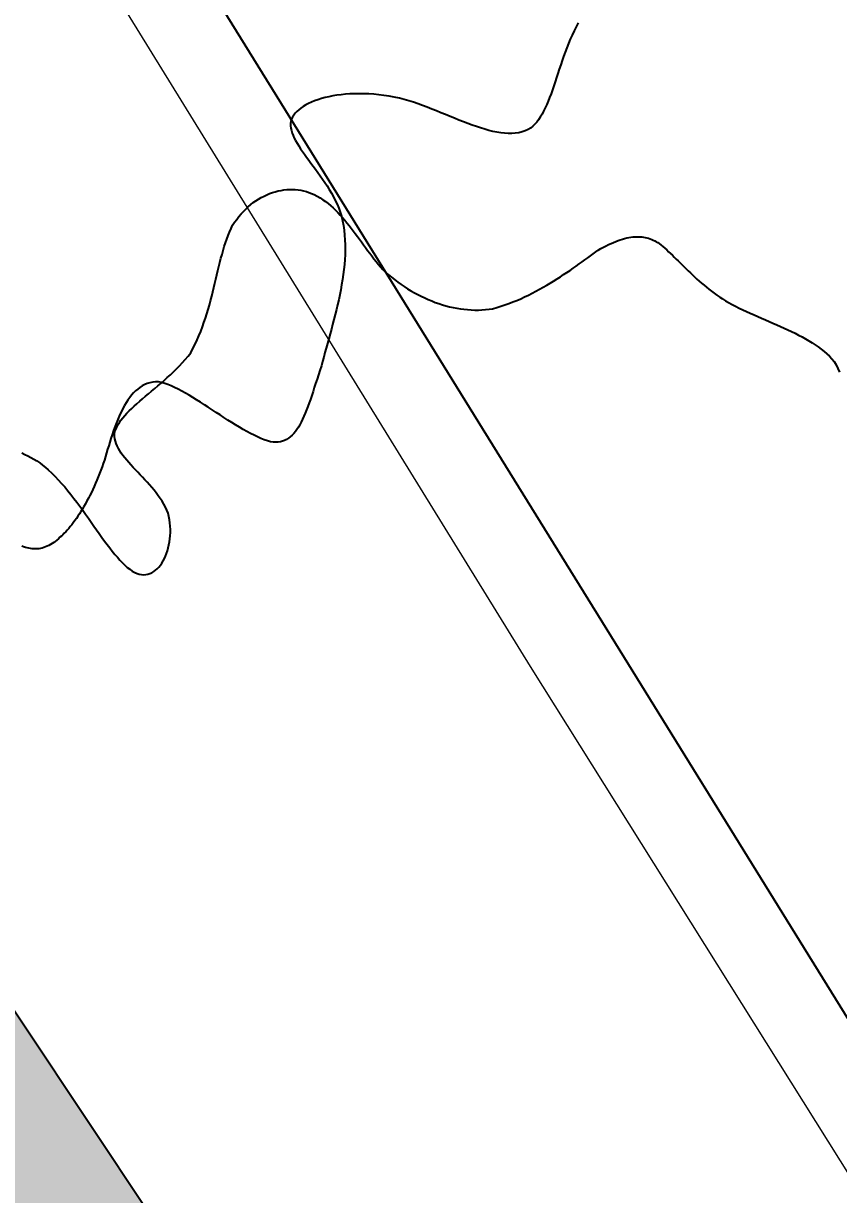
# Model space of a CAD drawing. Header units: metres. Extents: x 3 to 509016, y 4 to 6969473.
# Drawn here: x 507862.545 to 507863.74, y 6967229.072 to 6967230.789 of the extents above; entities that cross this region are included whole.
import ezdxf

# ---------------------------------------------------------------- set-up
doc = ezdxf.new("R2010")
doc.units = ezdxf.units.M
for name, color, linetype in [('C_TEXT_DIMS', 1, 'Continuous'), ('EWS_BATTER TOE', 252, 'Continuous'), ('HATCH_LANDSCAPE', 1, 'Continuous'), ('HATCH_PAVEMENT_CARPARK', 254, 'Continuous'), ('mga2020DR_UNLINED', 252, 'Continuous'), ('mga2020VEG_TREE', 252, 'Continuous'), ('XREF', 7, 'Continuous')]:
    doc.layers.add(name, color=color, linetype=linetype)
doc.layers.add('D_UG_PIPES', color=252, linetype='EXIST_SWD', lineweight=0)
doc.styles.add('ISOCP', font='isocp.shx')
doc.styles.get("Standard").update_dxf_attribs({"font": 'ARIALN.TTF'})
doc.linetypes.add('EXIST_SWD', pattern='A,5,-2.5,5,-2,["SWD",Standard,S=2.5,R=0,X=0,Y=-1.25],-8,5,-2.5,5,-2.5', length=37.5)
doc.dimstyles.new('ISOCP', dxfattribs={"dimtxt": 2.5, "dimasz": 3, "dimexe": 1.5, "dimexo": 5, "dimgap": 1.5, "dimtad": 1, "dimzin": 0, "dimdsep": 46, "dimtxsty": 'ISOCP', "dimcen": 1, "dimclrd": 256, "dimclre": 256, "dimclrt": 7, "dimadec": 0, "dimazin": 0, "dimtfac": 1, "dimtmove": 0, "dimatfit": 2, "dimfxl": 1, "dimtfill": 1, "dimtolj": 1, "dimtzin": 0, "dimlwd": -1, "dimlwe": -1, "dimarcsym": 0})

# ---------------------------------------------------------------- blocks, each defined once
blk = doc.blocks.new('XD_HATCH')
at = {"layer": 'HATCH_LANDSCAPE', "ltscale": 0.5}
h = blk.add_hatch(dxfattribs=at)
h.set_pattern_fill('GRASS', color=256, scale=0.05)
h.set_pattern_definition([(212.013854887, (0, 0), (-0.28538859865, -1.2375190291), [0.238125, -1.557926224]), (167.013854887, (0, 0), (-0.28538859868, -1.23751902925), [0.238125, -1.031875]), (257.013854887, (0, 0), (1.23751902925, -0.28538859868), [0.238125, -1.031875])])
edge = h.paths.add_edge_path()
edge.add_line((507834.6194, 6967286.6003), (507833.7745, 6967278.3766))
edge.add_line((507833.7745, 6967278.3766), (507834.4563, 6967266.5732))
edge.add_arc((507833.4405, 6967266.3882), 1.0325, -56.8269, 10.3208, ccw=False)
edge.add_line((507834.0055, 6967265.524), (507833.7027, 6967265.3348))
edge.add_line((507833.7027, 6967265.3348), (507831.8595, 6967265.8814))
edge.add_arc((507790.5773, 6967261.1965), 41.5471, 6.4744, 11.72996)
edge.add_arc((507652.9266, 6967269.5696), 178.3302, 0.023588, 2.717699)
edge.add_arc((507863.8943, 6967277.5885), 32.8409, 156.38178, 179.23816, ccw=False)
edge.add_line((507833.8043, 6967290.7459), (507834.868, 6967290.3037))
edge.add_line((507834.868, 6967290.3037), (507834.6194, 6967286.6003))
edge = h.paths.add_edge_path()
edge.add_line((507840.3758, 6967264.2031), (507839.0111, 6967268.6216))
edge.add_line((507839.0111, 6967268.6216), (507838.9485, 6967268.9634))
edge.add_line((507838.9485, 6967268.9634), (507838.9635, 6967269.4631))
edge.add_line((507838.9635, 6967269.4631), (507838.7986, 6967271.4707))
edge.add_line((507838.7986, 6967271.4707), (507838.5426, 6967271.9806))
edge.add_line((507838.5426, 6967271.9806), (507838.3277, 6967272.489))
edge.add_line((507838.3277, 6967272.489), (507838.1812, 6967272.9949))
edge.add_line((507838.1812, 6967272.9949), (507838.0533, 6967273.5))
edge.add_line((507838.0533, 6967273.5), (507837.435, 6967274.5364))
edge.add_line((507837.435, 6967274.5364), (507837.4424, 6967274.8298))
edge.add_line((507837.4424, 6967274.8298), (507837.523, 6967275.3334))
edge.add_line((507837.523, 6967275.3334), (507837.4511, 6967275.831))
edge.add_line((507837.4511, 6967275.831), (507837.4008, 6967276.3294))
edge.add_line((507837.4008, 6967276.3294), (507837.3858, 6967276.8292))
edge.add_line((507837.3858, 6967276.8292), (507837.3708, 6967277.329))
edge.add_line((507837.3708, 6967277.329), (507837.3559, 6967277.8288))
edge.add_line((507837.3559, 6967277.8288), (507837.2868, 6967278.3259))
edge.add_line((507837.2868, 6967278.3259), (507837.6201, 6967280.3039))
edge.add_line((507837.6201, 6967280.3039), (507837.7291, 6967281.2981))
edge.add_line((507837.7291, 6967281.2981), (507837.7573, 6967281.7976))
edge.add_line((507837.7573, 6967281.7976), (507837.7637, 6967283.3032))
edge.add_line((507837.7637, 6967283.3032), (507837.8004, 6967283.8019))
edge.add_line((507837.8004, 6967283.8019), (507837.9, 6967284.2949))
edge.add_line((507837.9, 6967284.2949), (507838.1892, 6967285.2728))
edge.add_line((507838.1892, 6967285.2728), (507838.2709, 6967285.7675))
edge.add_line((507838.2709, 6967285.7675), (507838.3266, 6967286.2645))
edge.add_line((507838.3266, 6967286.2645), (507837.056, 6967286.299))
edge.add_line((507837.056, 6967286.299), (507837.0835, 6967286.024))
edge.add_line((507837.0835, 6967286.024), (507836.2865, 6967278.3018))
edge.add_line((507836.2865, 6967278.3018), (507836.7877, 6967269.7623))
edge.add_line((507836.7877, 6967269.7623), (507836.9971, 6967265.9725))
edge.add_arc((507835.4372, 6967265.8975), 1.5617, -51.2364, 2.7548, ccw=False)
edge.add_line((507836.415, 6967264.6797), (507834.7625, 6967263.6386))
edge.add_line((507834.7625, 6967263.6386), (507834.4122, 6967261.6514))
edge.add_line((507834.4122, 6967261.6514), (507838.3369, 6967255.3696))
edge.add_arc((507838.6337, 6967255.5551), 0.35, 211.9938, 302.0004)
edge.add_line((507838.8192, 6967255.2583), (507843.102, 6967257.934))
edge.add_line((507843.102, 6967257.934), (507849.8852, 6967247.0769))
edge.add_line((507849.8852, 6967247.0769), (507845.6775, 6967244.448))
edge.add_arc((507845.8629, 6967244.1511), 0.35, 121.996, 211.996)
edge.add_line((507845.5661, 6967243.9657), (507846.3609, 6967242.6936))
edge.add_arc((507846.6577, 6967242.879), 0.35, 211.996, 301.996)
edge.add_line((507846.8432, 6967242.5822), (507851.0509, 6967245.2111))
edge.add_line((507851.0509, 6967245.2111), (507857.8321, 6967234.3573))
edge.add_line((507857.8321, 6967234.3573), (507858.9988, 6967232.4898))
edge.add_line((507858.9988, 6967232.4898), (507868.4293, 6967217.3956))
edge.add_line((507868.4293, 6967217.3956), (507869.595, 6967215.5298))
edge.add_line((507869.595, 6967215.5298), (507879.0265, 6967200.4339))
edge.add_line((507879.0265, 6967200.4339), (507880.1922, 6967198.5681))
edge.add_line((507880.1922, 6967198.5681), (507889.6237, 6967183.4722))
edge.add_line((507889.6237, 6967183.4722), (507890.8655, 6967181.6516))
edge.add_line((507890.8655, 6967181.6516), (507890.7894, 6967181.6064))
edge.add_line((507890.7894, 6967181.6064), (507900.2209, 6967166.5105))
edge.add_line((507900.2209, 6967166.5105), (507895.9381, 6967163.8347))
edge.add_arc((507896.1235, 6967163.5378), 0.35, 121.994, 211.996)
edge.add_line((507895.8267, 6967163.3524), (507896.6215, 6967162.0802))
edge.add_arc((507896.9183, 6967162.2657), 0.35, 211.9984, 301.996)
edge.add_line((507897.1038, 6967161.9689), (507901.3866, 6967164.6447))
edge.add_line((507901.3866, 6967164.6447), (507910.8181, 6967149.5487))
edge.add_line((507910.8181, 6967149.5487), (507906.5469, 6967146.8811))
edge.add_arc((507906.7649, 6967146.6028), 0.3535, 128.0734, 218.4885)
edge.add_line((507906.4882, 6967146.3828), (507907.8077, 6967145.0972))
edge.add_line((507907.8077, 6967145.0972), (507909.4019, 6967144.1738))
edge.add_line((507909.4019, 6967144.1738), (507911.1824, 6967145.0318))
edge.add_line((507911.1824, 6967145.0318), (507911.5938, 6967146.4662))
edge.add_line((507911.5938, 6967146.4662), (507913.3116, 6967147.5395))
edge.add_line((507913.3116, 6967147.5395), (507911.7607, 6967150.3145))
edge.add_line((507911.7607, 6967150.3145), (507911.3517, 6967151.1377))
edge.add_line((507911.3517, 6967151.1377), (507910.3123, 6967152.8466))
edge.add_line((507910.3123, 6967152.8466), (507910.0252, 6967153.2568))
edge.add_line((507910.0252, 6967153.2568), (507908.2386, 6967155.6779))
edge.add_line((507908.2386, 6967155.6779), (507906.8185, 6967157.7385))
edge.add_line((507906.8185, 6967157.7385), (507905.1467, 6967160.2314))
edge.add_line((507905.1467, 6967160.2314), (507902.6614, 6967164.5743))
edge.add_line((507902.6614, 6967164.5743), (507901.6885, 6967166.3247))
edge.add_line((507901.6885, 6967166.3247), (507890.3492, 6967184.5912))
edge.add_line((507890.3492, 6967184.5912), (507887.9238, 6967188.3817))
edge.add_line((507887.9238, 6967188.3817), (507882.2644, 6967197.2262))
edge.add_line((507882.2644, 6967197.2262), (507881.0853, 6967198.9492))
edge.add_line((507881.0853, 6967198.9492), (507875.2149, 6967208.1494))
edge.add_line((507875.2149, 6967208.1494), (507870.7184, 6967215.3627))
edge.add_line((507870.7184, 6967215.3627), (507864.5811, 6967226.2674))
edge.add_line((507864.5811, 6967226.2674), (507858.7045, 6967235.0792))
edge.add_line((507858.7045, 6967235.0792), (507856.2419, 6967238.7442))
edge.add_line((507856.2419, 6967238.7442), (507855.1022, 6967240.3904))
edge.add_line((507855.1022, 6967240.3904), (507854.8173, 6967240.8019))
edge.add_line((507854.8173, 6967240.8019), (507854.0618, 6967242.0986))
edge.add_line((507854.0618, 6967242.0986), (507852.576, 6967244.7077))
edge.add_line((507852.576, 6967244.7077), (507851.066, 6967247.3016))
edge.add_line((507851.066, 6967247.3016), (507849.5393, 6967249.8852))
edge.add_line((507849.5393, 6967249.8852), (507848.9949, 6967250.7242))
edge.add_line((507848.9949, 6967250.7242), (507848.7226, 6967251.1437))
edge.add_line((507848.7226, 6967251.1437), (507848.4401, 6967251.5567))
edge.add_line((507848.4401, 6967251.5567), (507847.8618, 6967252.3745))
edge.add_line((507847.8618, 6967252.3745), (507847.3356, 6967253.2249))
edge.add_line((507847.3356, 6967253.2249), (507845.7975, 6967255.8013))
edge.add_line((507845.7975, 6967255.8013), (507844.2186, 6967258.446))
edge.add_line((507844.2186, 6967258.446), (507842.8502, 6967261.0217))
edge.add_line((507842.8502, 6967261.0217), (507842.6112, 6967261.4614))
edge.add_line((507842.6112, 6967261.4614), (507842.0412, 6967262.2858))
edge.add_line((507842.0412, 6967262.2858), (507840.3758, 6967264.2031))
at = {"layer": 'HATCH_PAVEMENT_CARPARK'}
h = blk.add_hatch(color=256, dxfattribs=at)
h.dxf.hatch_style = 1
edge = h.paths.add_edge_path()
edge.add_spline(control_points=[(507831.6057, 6967265.2103), (507831.2653, 6967264.9977)], knot_values=[3.035082, 3.035082, 4.035082, 4.035082], weights=[1, 1], degree=1, periodic=0)
edge.add_spline(control_points=[(507831.2653, 6967264.9977), (507829.7013, 6967264.0205)], knot_values=[2.035082, 2.035082, 3.035082, 3.035082], weights=[1, 1], degree=1, periodic=0)
edge.add_spline(control_points=[(507829.7013, 6967264.0205), (507828.586, 6967263.3237)], knot_values=[1.499683, 1.499683, 2.035082, 2.035082], weights=[1, 1], degree=1, periodic=0)
edge.add_line((507828.586, 6967263.3237), (507826.3004, 6967261.8957))
edge.add_line((507826.3004, 6967261.8957), (507828.2109, 6967258.8379))
edge.add_line((507828.2109, 6967258.8379), (507832.6123, 6967251.7931))
edge.add_arc((507832.1708, 6967251.5252), 0.5164, -46.2921, 31.2496, ccw=False)
edge.add_line((507832.5276, 6967251.1519), (507828.2976, 6967248.5078))
edge.add_line((507828.2976, 6967248.5078), (507834.8678, 6967237.9915))
edge.add_line((507834.8678, 6967237.9915), (507839.0985, 6967240.6347))
edge.add_arc((507839.2657, 6967239.8885), 0.7648, 41.8437, 102.6277, ccw=False)
edge.add_line((507839.8354, 6967240.3986), (507840.6363, 6967239.117))
edge.add_arc((507839.9895, 6967239.0145), 0.6548, -54.842, 9.002, ccw=False)
edge.add_line((507840.3666, 6967238.4792), (507836.1925, 6967235.8713))
edge.add_line((507836.1925, 6967235.8713), (507842.8687, 6967225.1854))
edge.add_line((507842.8687, 6967225.1854), (507844.1606, 6967223.1178))
edge.add_line((507844.1606, 6967223.1178), (507853.4659, 6967208.2237))
edge.add_line((507853.4659, 6967208.2237), (507857.6976, 6967210.8653))
edge.add_arc((507857.8775, 6967210.3834), 0.5143, 32.6567, 110.4711, ccw=False)
edge.add_line((507858.3105, 6967210.661), (507859.1053, 6967209.3888))
edge.add_line((507859.1053, 6967209.3888), (507864.7027, 6967212.8859))
edge.add_line((507864.7027, 6967212.8859), (507863.9079, 6967214.158))
edge.add_arc((507864.3319, 6967214.4229), 0.5, 121.996, 211.9999, ccw=False)
edge.add_line((507864.067, 6967214.847), (507868.2226, 6967217.4433))
edge.add_line((507868.2226, 6967217.4433), (507858.9501, 6967232.2848))
edge.add_line((507858.9501, 6967232.2848), (507854.7944, 6967229.6885))
edge.add_arc((507854.528, 6967230.1061), 0.4954, 211.4621, 302.5322, ccw=False)
edge.add_line((507854.1055, 6967229.8476), (507853.3107, 6967231.1197))
edge.add_arc((507853.7337, 6967231.3849), 0.4992, 121.9038, 212.0841, ccw=False)
edge.add_line((507853.4698, 6967231.8087), (507857.6254, 6967234.405))
edge.add_line((507857.6254, 6967234.405), (507851.0022, 6967245.0061))
edge.add_line((507851.0022, 6967245.0061), (507846.9226, 6967242.455))
edge.add_arc((507846.6577, 6967242.879), 0.5, 211.996, 301.996, ccw=False)
edge.add_line((507846.2337, 6967242.6141), (507845.4389, 6967243.8862))
edge.add_arc((507845.8629, 6967244.1511), 0.5, 121.996, 211.996, ccw=False)
edge.add_line((507845.598, 6967244.5752), (507849.6775, 6967247.1263))
edge.add_line((507849.6775, 6967247.1263), (507843.0543, 6967257.7273))
edge.add_line((507843.0543, 6967257.7273), (507842.2198, 6967257.2017))
edge.add_line((507842.2198, 6967257.2017), (507838.8987, 6967255.131))
edge.add_arc((507838.6337, 6967255.5551), 0.5, 211.9931, 301.9996, ccw=False)
edge.add_line((507838.2097, 6967255.2902), (507833.4848, 6967262.8744))
edge.add_line((507833.4848, 6967262.8744), (507831.8978, 6967265.3928))
edge.add_line((507831.8978, 6967265.3928), (507831.6057, 6967265.2103))
blk = doc.blocks.new('BAC V TREE')
for p, q in [((-4.3339, 16.0042), (-4.308, 16.0178)), ((-4.308, 16.0178), (-4.2817, 16.0301)), ((-4.2817, 16.0301), (-4.2552, 16.041)), ((-4.2552, 16.041), (-4.2284, 16.0507)), ((-4.2284, 16.0507), (-4.2015, 16.059)), ((-4.2015, 16.059), (-4.1745, 16.066)), ((-4.1745, 16.066), (-4.1474, 16.0716)), ((-4.1474, 16.0716), (-4.1203, 16.0759)), ((-4.1203, 16.0759), (-4.0933, 16.0788)), ((-4.0933, 16.0788), (-4.0663, 16.0803)), ((-4.0663, 16.0803), (-4.0394, 16.0805)), ((-4.0394, 16.0805), (-4.0128, 16.0793)), ((-4.0128, 16.0793), (-3.9864, 16.0768)), ((-3.9864, 16.0768), (-3.9602, 16.0728)), ((-3.9602, 16.0728), (-3.9344, 16.0674)), ((-3.9344, 16.0674), (-3.9089, 16.0606)), ((-3.9089, 16.0606), (-3.8839, 16.0524)), ((-3.8839, 16.0524), (-3.8594, 16.0428)), ((-3.8594, 16.0428), (-3.8353, 16.0317)), ((-3.8353, 16.0317), (-3.8072, 16.0167)), ((-4.4806, 15.8957), (-4.4575, 15.9169)), ((-4.4575, 15.9169), (-4.4338, 15.937)), ((-4.4338, 15.937), (-4.4095, 15.9557)), ((-4.4095, 15.9557), (-4.3848, 15.9731)), ((-4.3848, 15.9731), (-4.3596, 15.9893)), ((-4.3596, 15.9893), (-4.3339, 16.0042)), ((-3.8072, 16.0167), (-3.7799, 16.0006)), ((-3.7799, 16.0006), (-3.7535, 15.9835)), ((-3.7535, 15.9835), (-3.7279, 15.9653)), ((-3.7279, 15.9653), (-3.7031, 15.9463)), ((-3.7031, 15.9463), (-3.679, 15.9263)), ((-3.679, 15.9263), (-3.6555, 15.9055)), ((-4.5855, 15.7706), (-4.5661, 15.7981)), ((-4.5661, 15.7981), (-4.5459, 15.8244)), ((-4.5459, 15.8244), (-4.5249, 15.8494)), ((-4.5249, 15.8494), (-4.5031, 15.8731)), ((-4.5031, 15.8731), (-4.4806, 15.8957)), ((-3.6555, 15.9055), (-3.6327, 15.8839)), ((-3.6327, 15.8839), (-3.6105, 15.8616)), ((-3.6105, 15.8616), (-3.5887, 15.8386)), ((-3.5887, 15.8386), (-3.5675, 15.8151)), ((-3.5675, 15.8151), (-3.5466, 15.7909)), ((-4.6333, 15.6785), (-4.6191, 15.7107)), ((-4.6191, 15.7107), (-4.604, 15.742)), ((-4.604, 15.742), (-4.5855, 15.7706)), ((-3.5466, 15.7909), (-3.5261, 15.7663)), ((-3.5261, 15.7663), (-3.506, 15.7412)), ((-3.506, 15.7412), (-3.4861, 15.7158)), ((-3.4861, 15.7158), (-3.4665, 15.69)), ((-3.4665, 15.69), (-3.447, 15.664)), ((-4.6827, 15.5412), (-4.6713, 15.5767)), ((-4.6713, 15.5767), (-4.6593, 15.6114)), ((-4.6593, 15.6114), (-4.6467, 15.6454)), ((-4.6467, 15.6454), (-4.6333, 15.6785)), ((-3.447, 15.664), (-3.4276, 15.6377)), ((-3.4276, 15.6377), (-3.4083, 15.6113)), ((-3.4083, 15.6113), (-3.389, 15.5847)), ((-3.389, 15.5847), (-3.3697, 15.5581)), ((-1.0341, 15.5711), (-1.0117, 15.581)), ((-1.0117, 15.581), (-0.9897, 15.59)), ((-0.9897, 15.59), (-0.9681, 15.5981)), ((-0.9681, 15.5981), (-0.9471, 15.6054)), ((-0.9471, 15.6054), (-0.9265, 15.6118)), ((-0.9265, 15.6118), (-0.9063, 15.6175)), ((-0.9063, 15.6175), (-0.8866, 15.6223)), ((-0.8866, 15.6223), (-0.8673, 15.6262)), ((-0.8673, 15.6262), (-0.8484, 15.6294)), ((-0.8484, 15.6294), (-0.8299, 15.6318)), ((-0.8299, 15.6318), (-0.8118, 15.6334)), ((-0.8118, 15.6334), (-0.7941, 15.6343)), ((-0.7941, 15.6343), (-0.7767, 15.6343)), ((-0.7767, 15.6343), (-0.7597, 15.6337)), ((-0.7597, 15.6337), (-0.7431, 15.6322)), ((-0.7431, 15.6322), (-0.7267, 15.6301)), ((-0.7267, 15.6301), (-0.7108, 15.6272)), ((-0.7108, 15.6272), (-0.6951, 15.6236)), ((-0.6951, 15.6236), (-0.6797, 15.6193)), ((-0.6797, 15.6193), (-0.6646, 15.6143)), ((-0.6646, 15.6143), (-0.6498, 15.6086)), ((-0.6498, 15.6086), (-0.6353, 15.6022)), ((-0.6353, 15.6022), (-0.621, 15.5952)), ((-0.621, 15.5952), (-0.607, 15.5875)), ((-0.607, 15.5875), (-0.5932, 15.5792)), ((-0.5932, 15.5792), (-0.5797, 15.5702)), ((-4.7143, 15.4305), (-4.7041, 15.468)), ((-4.7041, 15.468), (-4.6937, 15.5049)), ((-4.6937, 15.5049), (-4.6827, 15.5412)), ((-3.3697, 15.5581), (-3.3504, 15.5316)), ((-3.3504, 15.5316), (-3.3309, 15.505)), ((-3.3309, 15.505), (-3.3112, 15.4786)), ((-3.3112, 15.4786), (-3.2913, 15.4524)), ((-1.2283, 15.4547), (-1.203, 15.4731)), ((-1.203, 15.4731), (-1.1783, 15.491)), ((-1.1783, 15.491), (-1.1542, 15.5084)), ((-1.1542, 15.5084), (-1.1292, 15.5228)), ((-1.1292, 15.5228), (-1.1046, 15.5362)), ((-1.1046, 15.5362), (-1.0806, 15.5487)), ((-1.0806, 15.5487), (-1.0571, 15.5604)), ((-1.0571, 15.5604), (-1.0341, 15.5711)), ((-0.5797, 15.5702), (-0.5619, 15.5558)), ((-0.5619, 15.5558), (-0.5442, 15.5408)), ((-0.5442, 15.5408), (-0.5265, 15.5254)), ((-0.5265, 15.5254), (-0.5088, 15.5095)), ((-0.5088, 15.5095), (-0.4911, 15.4931)), ((-0.4911, 15.4931), (-0.4733, 15.4763)), ((-0.4733, 15.4763), (-0.4555, 15.4592)), ((-4.7337, 15.3538), (-4.7241, 15.3924)), ((-4.7241, 15.3924), (-4.7143, 15.4305)), ((-3.2913, 15.4524), (-3.2711, 15.4264)), ((-3.2711, 15.4264), (-3.2506, 15.4007)), ((-3.2506, 15.4007), (-3.2298, 15.3753)), ((-3.2298, 15.3753), (-3.2085, 15.3503)), ((-1.3922, 15.3373), (-1.3634, 15.3575)), ((-1.3634, 15.3575), (-1.3352, 15.3775)), ((-1.3352, 15.3775), (-1.3076, 15.3972)), ((-1.3076, 15.3972), (-1.2806, 15.4167)), ((-1.2806, 15.4167), (-1.2541, 15.4359)), ((-1.2541, 15.4359), (-1.2283, 15.4547)), ((-0.4555, 15.4592), (-0.4375, 15.4417)), ((-0.4375, 15.4417), (-0.4193, 15.4239)), ((-0.4193, 15.4239), (-0.401, 15.4058)), ((-0.401, 15.4058), (-0.3825, 15.3874)), ((-0.3825, 15.3874), (-0.3637, 15.3688)), ((-0.3637, 15.3688), (-0.3447, 15.35)), ((-4.7622, 15.2352), (-4.7527, 15.2751)), ((-4.7527, 15.2751), (-4.7433, 15.3147)), ((-4.7433, 15.3147), (-4.7337, 15.3538)), ((-3.2085, 15.3503), (-3.1867, 15.3258)), ((-3.1867, 15.3258), (-3.1645, 15.3018)), ((-3.1645, 15.3018), (-3.1356, 15.2768)), ((-3.1356, 15.2768), (-3.1063, 15.2526)), ((-3.1063, 15.2526), (-3.0766, 15.2292)), ((-1.544, 15.2359), (-1.5125, 15.2561)), ((-1.5125, 15.2561), (-1.4816, 15.2764)), ((-1.4816, 15.2764), (-1.4513, 15.2968)), ((-1.4513, 15.2968), (-1.4214, 15.3171)), ((-1.4214, 15.3171), (-1.3922, 15.3373)), ((-0.3447, 15.35), (-0.3254, 15.3311)), ((-0.3254, 15.3311), (-0.3058, 15.312)), ((-0.3058, 15.312), (-0.2858, 15.2928)), ((-0.2858, 15.2928), (-0.2654, 15.2735)), ((-0.2654, 15.2735), (-0.2447, 15.2542)), ((-0.2447, 15.2542), (-0.2235, 15.2348)), ((-4.7915, 15.1134), (-4.7815, 15.1543)), ((-4.7815, 15.1543), (-4.7718, 15.1949)), ((-4.7718, 15.1949), (-4.7622, 15.2352)), ((-3.0766, 15.2292), (-3.0464, 15.2066)), ((-3.0464, 15.2066), (-3.0158, 15.1848)), ((-3.0158, 15.1848), (-2.9849, 15.1639)), ((-2.9849, 15.1639), (-2.9536, 15.1438)), ((-2.9536, 15.1438), (-2.9219, 15.1245)), ((-1.7431, 15.1194), (-1.7087, 15.138)), ((-1.7087, 15.138), (-1.6748, 15.157)), ((-1.6748, 15.157), (-1.6413, 15.1763)), ((-1.6413, 15.1763), (-1.6083, 15.196)), ((-1.6083, 15.196), (-1.5759, 15.2159)), ((-1.5759, 15.2159), (-1.544, 15.2359)), ((-0.2235, 15.2348), (-0.2019, 15.2155)), ((-0.2019, 15.2155), (-0.1797, 15.1963)), ((-0.1797, 15.1963), (-0.1571, 15.1771)), ((-0.1571, 15.1771), (-0.1339, 15.158)), ((-0.1339, 15.158), (-0.1101, 15.139)), ((-0.1101, 15.139), (-0.0858, 15.1203)), ((-4.8238, 14.9898), (-4.8126, 15.0311)), ((-4.8126, 15.0311), (-4.8018, 15.0724)), ((-4.8018, 15.0724), (-4.7915, 15.1134)), ((-2.9219, 15.1245), (-2.89, 15.1062)), ((-2.89, 15.1062), (-2.8578, 15.0887)), ((-2.8578, 15.0887), (-2.8252, 15.0721)), ((-2.8252, 15.0721), (-2.7925, 15.0565)), ((-2.7925, 15.0565), (-2.7595, 15.0418)), ((-2.7595, 15.0418), (-2.7263, 15.028)), ((-2.7263, 15.028), (-2.6929, 15.0153)), ((-1.9594, 15.0187), (-1.9223, 15.0339)), ((-1.9223, 15.0339), (-1.8855, 15.0498)), ((-1.8855, 15.0498), (-1.8492, 15.0664)), ((-1.8492, 15.0664), (-1.8134, 15.0835)), ((-1.8134, 15.0835), (-1.778, 15.1012)), ((-1.778, 15.1012), (-1.7431, 15.1194)), ((-0.0858, 15.1203), (-0.0608, 15.1017)), ((-0.0608, 15.1017), (-0.0351, 15.0833)), ((-0.0351, 15.0833), (-0.0088, 15.0652)), ((-0.0088, 15.0652), (0.0182, 15.0475)), ((0.0182, 15.0475), (0.046, 15.03)), ((0.046, 15.03), (0.0746, 15.0129)), ((-4.8479, 14.9069), (-4.8355, 14.9484)), ((-4.8355, 14.9484), (-4.8238, 14.9898)), ((-2.6929, 15.0153), (-2.6594, 15.0035)), ((-2.6594, 15.0035), (-2.6257, 14.9927)), ((-2.6257, 14.9927), (-2.5919, 14.9829)), ((-2.5919, 14.9829), (-2.558, 14.9741)), ((-2.558, 14.9741), (-2.5241, 14.9664)), ((-2.5241, 14.9664), (-2.4901, 14.9598)), ((-2.4901, 14.9598), (-2.456, 14.9542)), ((-2.456, 14.9542), (-2.422, 14.9497)), ((-2.422, 14.9497), (-2.3879, 14.9463)), ((-2.3879, 14.9463), (-2.3539, 14.9441)), ((-2.3539, 14.9441), (-2.3199, 14.9429)), ((-2.3199, 14.9429), (-2.2861, 14.943)), ((-2.2861, 14.943), (-2.2523, 14.9441)), ((-2.2523, 14.9441), (-2.2186, 14.9465)), ((-2.2186, 14.9465), (-2.1851, 14.9501)), ((-2.1851, 14.9501), (-2.1517, 14.9548)), ((-2.1517, 14.9548), (-2.1124, 14.9658)), ((-2.1124, 14.9658), (-2.0736, 14.9777)), ((-2.0736, 14.9777), (-2.0351, 14.9906)), ((-2.0351, 14.9906), (-1.997, 15.0042)), ((-1.997, 15.0042), (-1.9594, 15.0187)), ((0.0746, 15.0129), (0.1074, 14.995)), ((0.1074, 14.995), (0.1408, 14.9776)), ((0.1408, 14.9776), (0.1748, 14.9606)), ((0.1748, 14.9606), (0.2092, 14.944)), ((0.2092, 14.944), (0.244, 14.9277)), ((0.244, 14.9277), (0.2791, 14.9117)), ((-4.8895, 14.7828), (-4.8748, 14.8241)), ((-4.8748, 14.8241), (-4.861, 14.8655)), ((-4.861, 14.8655), (-4.8479, 14.9069)), ((0.2791, 14.9117), (0.3145, 14.8959)), ((0.3145, 14.8959), (0.3501, 14.8803)), ((0.3501, 14.8803), (0.3858, 14.8648)), ((0.3858, 14.8648), (0.4216, 14.8493)), ((0.4216, 14.8493), (0.4573, 14.8339)), ((0.4573, 14.8339), (0.493, 14.8185)), ((0.493, 14.8185), (0.5286, 14.803)), ((0.5286, 14.803), (0.564, 14.7874)), ((-4.9395, 14.6602), (-4.9218, 14.7008)), ((-4.9218, 14.7008), (-4.9051, 14.7417)), ((-4.9051, 14.7417), (-4.8895, 14.7828)), ((0.564, 14.7874), (0.5991, 14.7717)), ((0.5991, 14.7717), (0.6339, 14.7557)), ((0.6339, 14.7557), (0.6682, 14.7394)), ((0.6682, 14.7394), (0.7021, 14.7229)), ((0.7021, 14.7229), (0.7355, 14.706)), ((0.7355, 14.706), (0.7683, 14.6887)), ((-4.9784, 14.5798), (-4.9583, 14.6198)), ((-4.9583, 14.6198), (-4.9395, 14.6602)), ((0.7683, 14.6887), (0.8005, 14.6709)), ((0.8005, 14.6709), (0.8319, 14.6526)), ((0.8319, 14.6526), (0.8625, 14.6338)), ((0.8625, 14.6338), (0.8923, 14.6144)), ((0.8923, 14.6144), (0.9211, 14.5943)), ((0.9211, 14.5943), (0.949, 14.5736)), ((-5.0773, 14.4468), (-5.0506, 14.4772)), ((-5.0506, 14.4772), (-5.0247, 14.5083)), ((-5.0247, 14.5083), (-4.9998, 14.5401)), ((-4.9998, 14.5401), (-4.9784, 14.5798)), ((0.949, 14.5736), (0.9758, 14.5521)), ((0.9758, 14.5521), (1.0015, 14.5298)), ((1.0015, 14.5298), (1.026, 14.5066)), ((1.026, 14.5066), (1.0492, 14.4826)), ((1.0492, 14.4826), (1.0712, 14.4576)), ((-5.1619, 14.3598), (-5.1331, 14.3881)), ((-5.1331, 14.3881), (-5.1049, 14.4171)), ((-5.1049, 14.4171), (-5.0773, 14.4468)), ((1.0712, 14.4576), (1.0889, 14.4251)), ((1.0889, 14.4251), (1.1051, 14.3919)), ((1.1051, 14.3919), (1.1199, 14.3581)), ((-5.3098, 14.2268), (-5.28, 14.2523)), ((-5.28, 14.2523), (-5.2503, 14.2784)), ((-5.2503, 14.2784), (-5.2206, 14.305)), ((-5.2206, 14.305), (-5.1911, 14.3321)), ((-5.1911, 14.3321), (-5.1619, 14.3598)), ((-5.4261, 14.1289), (-5.3976, 14.1528)), ((-5.3976, 14.1528), (-5.3687, 14.177)), ((-5.3687, 14.177), (-5.3394, 14.2017)), ((-5.3394, 14.2017), (-5.3098, 14.2268)), ((-5.5568, 14.0142), (-5.5326, 14.0366)), ((-5.5326, 14.0366), (-5.5073, 14.0593)), ((-5.5073, 14.0593), (-5.481, 14.0822)), ((-5.481, 14.0822), (-5.4539, 14.1054)), ((-5.4539, 14.1054), (-5.4261, 14.1289)), ((-5.6576, 13.9043), (-5.6406, 13.9261)), ((-5.6406, 13.9261), (-5.6218, 13.9479)), ((-5.6218, 13.9479), (-5.6015, 13.9698)), ((-5.6015, 13.9698), (-5.5798, 13.9919)), ((-5.5798, 13.9919), (-5.5568, 14.0142)), ((-5.7142, 13.7956), (-5.7071, 13.8174)), ((-5.7071, 13.8174), (-5.6978, 13.8392)), ((-5.6978, 13.8392), (-5.6864, 13.8609)), ((-5.6864, 13.8609), (-5.673, 13.8826)), ((-5.673, 13.8826), (-5.6576, 13.9043)), ((-5.7189, 13.7736), (-5.7142, 13.7956)), ((-5.7183, 13.7508), (-5.7189, 13.7736)), ((-5.7154, 13.728), (-5.7183, 13.7508)), ((-5.7101, 13.7055), (-5.7154, 13.728)), ((-5.7028, 13.683), (-5.7101, 13.7055)), ((-6.5924, 13.5944), (-6.5638, 13.5818)), ((-5.6934, 13.6606), (-5.7028, 13.683)), ((-5.6822, 13.6383), (-5.6934, 13.6606)), ((-5.6693, 13.616), (-5.6822, 13.6383)), ((-5.6549, 13.5937), (-5.6693, 13.616)), ((-5.639, 13.5714), (-5.6549, 13.5937)), ((-6.5638, 13.5818), (-6.5354, 13.568)), ((-6.5354, 13.568), (-6.5072, 13.5531)), ((-6.5072, 13.5531), (-6.4793, 13.537)), ((-6.4793, 13.537), (-6.4516, 13.5194)), ((-6.4516, 13.5194), (-6.4242, 13.5005)), ((-6.4242, 13.5005), (-6.3969, 13.48)), ((-6.3969, 13.48), (-6.3699, 13.4579)), ((-5.6218, 13.549), (-5.639, 13.5714)), ((-5.6035, 13.5266), (-5.6218, 13.549)), ((-5.5842, 13.5041), (-5.6035, 13.5266)), ((-5.5641, 13.4814), (-5.5842, 13.5041)), ((-5.5432, 13.4587), (-5.5641, 13.4814)), ((-6.3699, 13.4579), (-6.3432, 13.4342)), ((-6.3432, 13.4342), (-6.3112, 13.4046)), ((-6.3112, 13.4046), (-6.2798, 13.3736)), ((-6.2798, 13.3736), (-6.2489, 13.3414)), ((-5.5217, 13.4357), (-5.5432, 13.4587)), ((-5.4998, 13.4126), (-5.5217, 13.4357)), ((-5.4776, 13.3893), (-5.4998, 13.4126)), ((-5.4552, 13.3657), (-5.4776, 13.3893)), ((-6.2489, 13.3414), (-6.2185, 13.3081)), ((-6.2185, 13.3081), (-6.1886, 13.2738)), ((-6.1886, 13.2738), (-6.1592, 13.2387)), ((-5.4329, 13.3418), (-5.4552, 13.3657)), ((-5.4106, 13.3177), (-5.4329, 13.3418)), ((-5.3886, 13.2933), (-5.4106, 13.3177)), ((-5.367, 13.2685), (-5.3886, 13.2933)), ((-5.3459, 13.2433), (-5.367, 13.2685)), ((-6.1592, 13.2387), (-6.1303, 13.2028)), ((-6.1303, 13.2028), (-6.1018, 13.1664)), ((-6.1018, 13.1664), (-6.0738, 13.1295)), ((-5.3256, 13.2177), (-5.3459, 13.2433)), ((-5.306, 13.1918), (-5.3256, 13.2177)), ((-5.2874, 13.1654), (-5.306, 13.1918)), ((-5.27, 13.1385), (-5.2874, 13.1654)), ((-6.0738, 13.1295), (-6.0461, 13.0923)), ((-6.0461, 13.0923), (-6.0188, 13.0548)), ((-6.0188, 13.0548), (-5.992, 13.0174)), ((-5.2537, 13.1111), (-5.27, 13.1385)), ((-5.2389, 13.0833), (-5.2537, 13.1111)), ((-5.2256, 13.0549), (-5.2389, 13.0833)), ((-5.2139, 13.0259), (-5.2256, 13.0549)), ((-5.992, 13.0174), (-5.9654, 12.9799)), ((-5.9654, 12.9799), (-5.9392, 12.9427)), ((-5.9392, 12.9427), (-5.9134, 12.9058)), ((-5.2064, 12.9956), (-5.2139, 13.0259)), ((-5.2005, 12.9652), (-5.2064, 12.9956)), ((-5.1961, 12.9346), (-5.2005, 12.9652)), ((-5.1932, 12.904), (-5.1961, 12.9346)), ((-5.9134, 12.9058), (-5.8878, 12.8694)), ((-5.8878, 12.8694), (-5.8625, 12.8336)), ((-5.8625, 12.8336), (-5.8375, 12.7985)), ((-5.1918, 12.8736), (-5.1932, 12.904)), ((-5.193, 12.8135), (-5.1917, 12.8434)), ((-5.1917, 12.8434), (-5.1918, 12.8736)), ((-5.8375, 12.7985), (-5.8127, 12.7642)), ((-5.8127, 12.7642), (-5.7882, 12.7309)), ((-5.7882, 12.7309), (-5.7638, 12.6988)), ((-5.2112, 12.6992), (-5.2048, 12.7268)), ((-5.2048, 12.7268), (-5.1996, 12.7551)), ((-5.1996, 12.7551), (-5.1957, 12.784)), ((-5.1957, 12.784), (-5.193, 12.8135)), ((-5.7638, 12.6988), (-5.7397, 12.6679)), ((-5.7397, 12.6679), (-5.7157, 12.6383)), ((-5.7157, 12.6383), (-5.6919, 12.6103)), ((-5.6919, 12.6103), (-5.6683, 12.5839)), ((-5.2597, 12.5764), (-5.2479, 12.5986)), ((-5.2479, 12.5986), (-5.2372, 12.6221)), ((-5.2372, 12.6221), (-5.2274, 12.6468)), ((-5.2274, 12.6468), (-5.2187, 12.6726)), ((-5.2187, 12.6726), (-5.2112, 12.6992)), ((-5.6683, 12.5839), (-5.6448, 12.5593)), ((-5.6448, 12.5593), (-5.6213, 12.5366)), ((-5.6213, 12.5366), (-5.598, 12.5159)), ((-5.598, 12.5159), (-5.5748, 12.4974)), ((-5.5748, 12.4974), (-5.5515, 12.4812)), ((-5.3491, 12.4756), (-5.3322, 12.488)), ((-5.3322, 12.488), (-5.316, 12.5023)), ((-5.316, 12.5023), (-5.3007, 12.5184)), ((-5.3007, 12.5184), (-5.2861, 12.5362)), ((-5.2861, 12.5362), (-5.2725, 12.5555)), ((-5.2725, 12.5555), (-5.2597, 12.5764)), ((-5.5515, 12.4812), (-5.5284, 12.4674)), ((-5.5284, 12.4674), (-5.5065, 12.4579)), ((-5.5065, 12.4579), (-5.4851, 12.4512)), ((-5.4851, 12.4512), (-5.4641, 12.4473)), ((-5.4641, 12.4473), (-5.4435, 12.446)), ((-5.4435, 12.446), (-5.4234, 12.4473)), ((-5.4234, 12.4473), (-5.4039, 12.451)), ((-5.4039, 12.451), (-5.385, 12.457)), ((-5.385, 12.457), (-5.3667, 12.4653)), ((-5.3667, 12.4653), (-5.3491, 12.4756)), ((14.7042, -7.5936), (14.686, -7.6325)), ((14.7233, -7.5555), (14.7042, -7.5936)), ((14.7434, -7.5183), (14.7233, -7.5555)), ((14.6521, -7.7118), (14.6363, -7.7521)), ((14.6687, -7.6719), (14.6521, -7.7118)), ((14.686, -7.6325), (14.6687, -7.6719)), ((14.6064, -7.8332), (14.5922, -7.8739)), ((14.6211, -7.7926), (14.6064, -7.8332)), ((14.6363, -7.7521), (14.6211, -7.7926)), ((14.5785, -7.9145), (14.565, -7.9548)), ((14.5922, -7.8739), (14.5785, -7.9145)), ((14.5388, -8.0343), (14.5259, -8.0733)), ((14.5518, -7.9948), (14.5388, -8.0343)), ((14.565, -7.9548), (14.5518, -7.9948)), ((14.5001, -8.1491), (14.4871, -8.1856)), ((14.5131, -8.1116), (14.5001, -8.1491)), ((14.5259, -8.0733), (14.5131, -8.1116)), ((12.2003, -8.2779), (12.1744, -8.2915)), ((12.2279, -8.2651), (12.2003, -8.2779)), ((12.2573, -8.2531), (12.2279, -8.2651)), ((12.2883, -8.242), (12.2573, -8.2531)), ((12.321, -8.2317), (12.2883, -8.242)), ((12.3551, -8.2224), (12.321, -8.2317)), ((12.3908, -8.214), (12.3551, -8.2224)), ((12.4278, -8.2067), (12.3908, -8.214)), ((12.4662, -8.2003), (12.4278, -8.2067)), ((12.5059, -8.1951), (12.4662, -8.2003)), ((12.5467, -8.1909), (12.5059, -8.1951)), ((12.5888, -8.1879), (12.5467, -8.1909)), ((12.6319, -8.186), (12.5888, -8.1879)), ((12.6761, -8.1853), (12.6319, -8.186)), ((12.7212, -8.1859), (12.6761, -8.1853)), ((12.7672, -8.1877), (12.7212, -8.1859)), ((12.814, -8.1908), (12.7672, -8.1877)), ((12.8617, -8.1953), (12.814, -8.1908)), ((12.91, -8.2012), (12.8617, -8.1953)), ((12.959, -8.2084), (12.91, -8.2012)), ((13.0086, -8.2171), (12.959, -8.2084)), ((13.0587, -8.2273), (13.0086, -8.2171)), ((13.102, -8.2392), (13.0587, -8.2273)), ((13.1453, -8.2523), (13.102, -8.2392)), ((13.1888, -8.2665), (13.1453, -8.2523)), ((13.2323, -8.2815), (13.1888, -8.2665)), ((13.2758, -8.2973), (13.2323, -8.2815)), ((14.4604, -8.2554), (14.4465, -8.2885)), ((14.4739, -8.2211), (14.4604, -8.2554)), ((14.4871, -8.1856), (14.4739, -8.2211)), ((12.0602, -8.3879), (12.0486, -8.4061)), ((12.0741, -8.3703), (12.0602, -8.3879)), ((12.0901, -8.3532), (12.0741, -8.3703)), ((12.1081, -8.3368), (12.0901, -8.3532)), ((12.1283, -8.321), (12.1081, -8.3368)), ((12.1504, -8.3059), (12.1283, -8.321)), ((12.1744, -8.2915), (12.1504, -8.3059)), ((13.3193, -8.3137), (13.2758, -8.2973)), ((13.3627, -8.3306), (13.3193, -8.3137)), ((13.4059, -8.3478), (13.3627, -8.3306)), ((13.449, -8.3653), (13.4059, -8.3478)), ((13.4919, -8.3828), (13.449, -8.3653)), ((13.5346, -8.4002), (13.4919, -8.3828)), ((14.4022, -8.3788), (14.3863, -8.4056)), ((14.4175, -8.3503), (14.4022, -8.3788)), ((14.4323, -8.3201), (14.4175, -8.3503)), ((14.4465, -8.2885), (14.4323, -8.3201)), ((12.0324, -8.444), (12.03, -8.4658)), ((12.03, -8.4658), (12.0301, -8.488)), ((12.0301, -8.488), (12.0327, -8.5104)), ((12.0393, -8.4248), (12.0324, -8.444)), ((12.0486, -8.4061), (12.0393, -8.4248)), ((13.577, -8.4175), (13.5346, -8.4002)), ((13.619, -8.4344), (13.577, -8.4175)), ((13.6607, -8.4508), (13.619, -8.4344)), ((13.7019, -8.4666), (13.6607, -8.4508)), ((13.7427, -8.4817), (13.7019, -8.4666)), ((13.7831, -8.4958), (13.7427, -8.4817)), ((13.8229, -8.5089), (13.7831, -8.4958)), ((14.3145, -8.4928), (14.2943, -8.5091)), ((14.3338, -8.4742), (14.3145, -8.4928)), ((14.3521, -8.4534), (14.3338, -8.4742)), ((14.3696, -8.4305), (14.3521, -8.4534)), ((14.3863, -8.4056), (14.3696, -8.4305)), ((12.0327, -8.5104), (12.0376, -8.5333)), ((12.0376, -8.5333), (12.0447, -8.5565)), ((12.0447, -8.5565), (12.0537, -8.58)), ((12.0537, -8.58), (12.0646, -8.604)), ((12.0646, -8.604), (12.0772, -8.6284)), ((13.8621, -8.5209), (13.8229, -8.5089)), ((13.9007, -8.5315), (13.8621, -8.5209)), ((13.9386, -8.5407), (13.9007, -8.5315)), ((13.9758, -8.5483), (13.9386, -8.5407)), ((14.0123, -8.5542), (13.9758, -8.5483)), ((14.0481, -8.5583), (14.0123, -8.5542)), ((14.083, -8.5603), (14.0481, -8.5583)), ((14.117, -8.5602), (14.083, -8.5603)), ((14.1502, -8.5578), (14.117, -8.5602)), ((14.1824, -8.5531), (14.1502, -8.5578)), ((14.2136, -8.5457), (14.1824, -8.5531)), ((14.2438, -8.5357), (14.2136, -8.5457)), ((14.2729, -8.5229), (14.2438, -8.5357)), ((14.2943, -8.5091), (14.2729, -8.5229)), ((12.0772, -8.6284), (12.0913, -8.6532)), ((12.0913, -8.6532), (12.1069, -8.6785)), ((12.1069, -8.6785), (12.1238, -8.7042)), ((12.1238, -8.7042), (12.1418, -8.7304)), ((12.1418, -8.7304), (12.1608, -8.7571)), ((12.1608, -8.7571), (12.1807, -8.7843)), ((12.1807, -8.7843), (12.2013, -8.8121)), ((12.2013, -8.8121), (12.2224, -8.8404)), ((12.2224, -8.8404), (12.244, -8.8692)), ((12.244, -8.8692), (12.2659, -8.8987)), ((12.2659, -8.8987), (12.2879, -8.9287)), ((12.2879, -8.9287), (12.3099, -8.9593)), ((12.3099, -8.9593), (12.3317, -8.9906)), ((12.3317, -8.9906), (12.3533, -9.0225)), ((12.3533, -9.0225), (12.3744, -9.0551)), ((12.3744, -9.0551), (12.395, -9.0884)), ((12.395, -9.0884), (12.4149, -9.1223)), ((12.4149, -9.1223), (12.4339, -9.157)), ((12.4339, -9.157), (12.4518, -9.1924)), ((12.4518, -9.1924), (12.4687, -9.2285)), ((12.4687, -9.2285), (12.4842, -9.2654)), ((12.4842, -9.2654), (12.4983, -9.3031)), ((12.4983, -9.3031), (12.5109, -9.3415)), ((12.5109, -9.3415), (12.5209, -9.3852)), ((12.5209, -9.3852), (12.529, -9.4294)), ((12.529, -9.4294), (12.5354, -9.4741)), ((12.5354, -9.4741), (12.5401, -9.5193)), ((12.5401, -9.5193), (12.5432, -9.5649)), ((12.5432, -9.5649), (12.5448, -9.6109)), ((12.5436, -9.7038), (12.5411, -9.7506)), ((12.5449, -9.6572), (12.5436, -9.7038)), ((12.5448, -9.6109), (12.5449, -9.6572)), ((12.5373, -9.7977), (12.5324, -9.8448)), ((12.5411, -9.7506), (12.5373, -9.7977)), ((12.5196, -9.9395), (12.5118, -9.9869)), ((12.5265, -9.8921), (12.5196, -9.9395)), ((12.5324, -9.8448), (12.5265, -9.8921)), ((12.5032, -10.0342), (12.4939, -10.0815)), ((12.5118, -9.9869), (12.5032, -10.0342)), ((12.4839, -10.1286), (12.4734, -10.1756)), ((12.4939, -10.0815), (12.4839, -10.1286)), ((12.4509, -10.269), (12.4391, -10.3152)), ((12.4623, -10.2224), (12.4509, -10.269)), ((12.4734, -10.1756), (12.4623, -10.2224)), ((12.427, -10.3611), (12.4148, -10.4067)), ((12.4391, -10.3152), (12.427, -10.3611)), ((12.4025, -10.4518), (12.3902, -10.4964)), ((12.4148, -10.4067), (12.4025, -10.4518)), ((12.3658, -10.5841), (12.3539, -10.627)), ((12.3779, -10.5405), (12.3658, -10.5841)), ((12.3902, -10.4964), (12.3779, -10.5405)), ((12.331, -10.711), (12.3203, -10.7518)), ((12.3423, -10.6694), (12.331, -10.711)), ((12.3539, -10.627), (12.3423, -10.6694)), ((12.3063, -10.7949), (12.2928, -10.837)), ((12.3203, -10.7518), (12.3063, -10.7949)), ((10.654, -10.9296), (10.631, -10.9416)), ((10.6781, -10.9197), (10.654, -10.9296)), ((10.7031, -10.9119), (10.6781, -10.9197)), ((10.7292, -10.9063), (10.7031, -10.9119)), ((10.7565, -10.9031), (10.7292, -10.9063)), ((10.7849, -10.9023), (10.7565, -10.9031)), ((10.8131, -10.9091), (10.7849, -10.9023)), ((10.8425, -10.9182), (10.8131, -10.9091)), ((10.8728, -10.9293), (10.8425, -10.9182)), ((10.9041, -10.9422), (10.8728, -10.9293)), ((12.2667, -10.9183), (12.2541, -10.9575)), ((12.2796, -10.8781), (12.2667, -10.9183)), ((12.2928, -10.837), (12.2796, -10.8781)), ((10.5298, -11.0291), (10.5121, -11.0514)), ((10.5483, -11.0082), (10.5298, -11.0291)), ((10.5677, -10.9889), (10.5483, -11.0082)), ((10.5879, -10.9713), (10.5677, -10.9889)), ((10.609, -10.9555), (10.5879, -10.9713)), ((10.631, -10.9416), (10.609, -10.9555)), ((10.9363, -10.9569), (10.9041, -10.9422)), ((10.9693, -10.9733), (10.9363, -10.9569)), ((11.003, -10.991), (10.9693, -10.9733)), ((11.0373, -11.0101), (11.003, -10.991)), ((11.0723, -11.0303), (11.0373, -11.0101)), ((11.1078, -11.0515), (11.0723, -11.0303)), ((12.2295, -11.0325), (12.2174, -11.0683)), ((12.2417, -10.9955), (12.2295, -11.0325)), ((12.2541, -10.9575), (12.2417, -10.9955)), ((10.4481, -11.1541), (10.4337, -11.1826)), ((10.4631, -11.1266), (10.4481, -11.1541)), ((10.4787, -11.1003), (10.4631, -11.1266)), ((10.495, -11.0752), (10.4787, -11.1003)), ((10.5121, -11.0514), (10.495, -11.0752)), ((11.1437, -11.0736), (11.1078, -11.0515)), ((11.1799, -11.0963), (11.1437, -11.0736)), ((11.2165, -11.1197), (11.1799, -11.0963)), ((11.2533, -11.1434), (11.2165, -11.1197)), ((11.2902, -11.1674), (11.2533, -11.1434)), ((12.1931, -11.1362), (12.181, -11.1682)), ((12.2053, -11.1028), (12.1931, -11.1362)), ((12.2174, -11.0683), (12.2053, -11.1028)), ((10.4066, -11.2424), (10.3937, -11.2735)), ((10.4199, -11.2121), (10.4066, -11.2424)), ((10.4337, -11.1826), (10.4199, -11.2121)), ((11.3272, -11.1916), (11.2902, -11.1674)), ((11.3643, -11.2157), (11.3272, -11.1916)), ((11.4012, -11.2396), (11.3643, -11.2157)), ((11.438, -11.2633), (11.4012, -11.2396)), ((11.4746, -11.2864), (11.438, -11.2633)), ((12.1435, -11.256), (12.1306, -11.2824)), ((12.1562, -11.2282), (12.1435, -11.256)), ((12.1687, -11.1989), (12.1562, -11.2282)), ((12.181, -11.1682), (12.1687, -11.1989)), ((10.3578, -11.3706), (10.3465, -11.4039)), ((10.3694, -11.3377), (10.3578, -11.3706)), ((10.3813, -11.3053), (10.3694, -11.3377)), ((10.3937, -11.2735), (10.3813, -11.3053)), ((11.5109, -11.3089), (11.4746, -11.2864)), ((11.5468, -11.3307), (11.5109, -11.3089)), ((11.5823, -11.3515), (11.5468, -11.3307)), ((11.6173, -11.3713), (11.5823, -11.3515)), ((11.6517, -11.3899), (11.6173, -11.3713)), ((12.0749, -11.3723), (12.0598, -11.3906)), ((12.0895, -11.3523), (12.0749, -11.3723)), ((12.1036, -11.3306), (12.0895, -11.3523)), ((12.1173, -11.3073), (12.1036, -11.3306)), ((12.1306, -11.2824), (12.1173, -11.3073)), ((10.3248, -11.4713), (10.3143, -11.5052)), ((10.3355, -11.4375), (10.3248, -11.4713)), ((10.3465, -11.4039), (10.3355, -11.4375)), ((11.6855, -11.4071), (11.6517, -11.3899)), ((11.7186, -11.4228), (11.6855, -11.4071)), ((11.7508, -11.4369), (11.7186, -11.4228)), ((11.7822, -11.4492), (11.7508, -11.4369)), ((11.8126, -11.4595), (11.7822, -11.4492)), ((11.842, -11.4677), (11.8126, -11.4595)), ((11.8667, -11.471), (11.842, -11.4677)), ((11.8902, -11.472), (11.8667, -11.471)), ((11.9126, -11.471), (11.8902, -11.472)), ((11.9341, -11.4678), (11.9126, -11.471)), ((11.9545, -11.4626), (11.9341, -11.4678)), ((11.974, -11.4553), (11.9545, -11.4626)), ((11.9927, -11.4462), (11.974, -11.4553)), ((12.0106, -11.435), (11.9927, -11.4462)), ((12.0277, -11.4221), (12.0106, -11.435)), ((12.0441, -11.4072), (12.0277, -11.4221)), ((12.0598, -11.3906), (12.0441, -11.4072)), ((10.2939, -11.5732), (10.2838, -11.607)), ((10.304, -11.5393), (10.2939, -11.5732)), ((10.3143, -11.5052), (10.304, -11.5393)), ((10.2515, -11.7056), (10.2398, -11.7374)), ((10.2628, -11.6733), (10.2515, -11.7056)), ((10.2739, -11.6406), (10.2628, -11.6733)), ((10.2838, -11.607), (10.2739, -11.6406)), ((10.2155, -11.7996), (10.203, -11.83)), ((10.2278, -11.7687), (10.2155, -11.7996)), ((10.2398, -11.7374), (10.2278, -11.7687)), ((10.1639, -11.9179), (10.1505, -11.9461)), ((10.1772, -11.8892), (10.1639, -11.9179)), ((10.1902, -11.8598), (10.1772, -11.8892)), ((10.203, -11.83), (10.1902, -11.8598)), ((10.1092, -12.0269), (10.0952, -12.0526)), ((10.1231, -12.0006), (10.1092, -12.0269)), ((10.1369, -11.9737), (10.1231, -12.0006)), ((10.1505, -11.9461), (10.1369, -11.9737)), ((10.038, -12.1483), (10.0236, -12.1703)), ((10.0524, -12.1254), (10.038, -12.1483)), ((10.0667, -12.1019), (10.0524, -12.1254)), ((10.081, -12.0776), (10.0667, -12.1019)), ((10.0952, -12.0526), (10.081, -12.0776)), ((9.9659, -12.2507), (9.9516, -12.2687)), ((9.9803, -12.2318), (9.9659, -12.2507)), ((9.9947, -12.2121), (9.9803, -12.2318)), ((10.0092, -12.1916), (9.9947, -12.2121)), ((10.0236, -12.1703), (10.0092, -12.1916)), ((9.8539, -12.369), (9.8394, -12.3828)), ((9.8675, -12.3576), (9.8539, -12.369)), ((9.8811, -12.3451), (9.8675, -12.3576)), ((9.895, -12.3317), (9.8811, -12.3451)), ((9.909, -12.3173), (9.895, -12.3317)), ((9.9231, -12.302), (9.909, -12.3173)), ((9.9373, -12.2858), (9.9231, -12.302)), ((9.9516, -12.2687), (9.9373, -12.2858)), ((9.5114, -12.4586), (9.4951, -12.4517)), ((9.5277, -12.4645), (9.5114, -12.4586)), ((9.544, -12.4695), (9.5277, -12.4645)), ((9.5602, -12.4735), (9.544, -12.4695)), ((9.5764, -12.4765), (9.5602, -12.4735)), ((9.5925, -12.4785), (9.5764, -12.4765)), ((9.6086, -12.4796), (9.5925, -12.4785)), ((9.6246, -12.4797), (9.6086, -12.4796)), ((9.6405, -12.4788), (9.6246, -12.4797)), ((9.6563, -12.477), (9.6405, -12.4788)), ((9.6721, -12.4742), (9.6563, -12.477)), ((9.6878, -12.4706), (9.6721, -12.4742)), ((9.7034, -12.4659), (9.6878, -12.4706)), ((9.7189, -12.4604), (9.7034, -12.4659)), ((9.7343, -12.4539), (9.7189, -12.4604)), ((9.7497, -12.4464), (9.7343, -12.4539)), ((9.7649, -12.4381), (9.7497, -12.4464)), ((9.78, -12.4288), (9.7649, -12.4381)), ((9.795, -12.4187), (9.78, -12.4288)), ((9.8099, -12.4076), (9.795, -12.4187)), ((9.8247, -12.3956), (9.8099, -12.4076)), ((9.8394, -12.3828), (9.8247, -12.3956))]:
    blk.add_line(p, q)
blk = doc.blocks.new('XE_SURVEY')
at = {"layer": 'D_UG_PIPES', "flags": 128}
blk.add_lwpolyline([(507842.3937, 6967264.9422), (507846.8997, 6967256.5292), (507852.4347, 6967247.3932), (507858.0127, 6967238.3992), (507863.2877, 6967229.8462), (507868.2957, 6967221.8542), (507873.3667, 6967213.7292), (507878.9367, 6967204.3902), (507884.1827, 6967195.8602)], dxfattribs=at)
at = {"layer": 'mga2020DR_UNLINED'}
blk.add_polyline3d([(507890.6991, 6967200.5784, 5.3095), (507917.0056, 6967158.5361, 4.9247), (507917.0056, 6967158.5361, 4.9247), (507919.1786, 6967155.6551, 5.2167), (507918.4585, 6967152.3996, 5.0857), (507916.7436, 6967150.4757, 5.0478), (507914.1248, 6967149.5917, 5.1406), (507910.8669, 6967152.9771, 4.9437), (507908.1175, 6967156.5123, 5.0083), (507905.2456, 6967161.0117, 5.0172), (507902.2408, 6967166.0224, 4.9259), (507891.2965, 6967183.6766, 5.032), (507882.5668, 6967198.5479, 5.0826), (507872.8027, 6967214.6146, 5.104), (507866.3706, 6967225.1018, 4.915), (507858.6914, 6967237.5078, 5.0093), (507849.5586, 6967251.6025, 5.1308), (507842.9819, 6967261.7158, 5.1781), (507840.465, 6967268.6714, 4.7001)], dxfattribs=at)
at = {"layer": 'mga2020VEG_TREE', "xscale": 0.1554417355589352, "yscale": 0.1554417355589352, "zscale": 0.1554417355589352, "rotation": 0.001583333339407246}
for p in [(507861.0663, 6967231.9582, 5.1767), (507863.5671, 6967228.046, 5.1774)]:
    blk.add_blockref('BAC V TREE', p, dxfattribs=at)
blk = doc.blocks.new('*D30')
at = {"layer": 'C_TEXT_DIMS', "linetype": 'Continuous', "transparency": 16777216}
for p, q in [((507854.0023, 6967228.9575), (507852.7416, 6967228.1694)), ((507853.3141, 6967227.8196), (507861.9021, 6967214.0833)), ((507863.2311, 6967214.2066), (507861.9658, 6967213.4155))]:
    blk.add_line(p, q, dxfattribs=at)
at = {"layer": 'C_TEXT_DIMS', "transparency": 16777216}
for points in [[(507853.3989, 6967227.8726), (507853.2293, 6967227.7666), (507852.996, 6967228.3284)], [(507861.9869, 6967214.1363), (507861.8173, 6967214.0303), (507862.2202, 6967213.5746)]]:
    blk.add_solid(points, dxfattribs=at)
at = {"layer": 'C_TEXT_DIMS', "color": 7, "transparency": 16777216, "insert": (507857.1417, 6967220.6599), "char_height": 0.5, "attachment_point": 5, "rotation": 122.0139, "style": 'ISOCP', "bg_fill": 3, "box_fill_scale": 1.1, "bg_fill_color": 256, "bg_fill_true_color": 13158600, "bg_fill_transparency": 0}
blk.add_mtext('\\A1;7 CAR BAYS ', dxfattribs=at)
at = {"layer": 'C_TEXT_DIMS', "color": 7, "transparency": 16777216, "insert": (507858.1428, 6967221.2858), "char_height": 0.5, "attachment_point": 5, "rotation": 122.0139, "style": 'ISOCP', "bg_fill": 3, "box_fill_scale": 1.1, "bg_fill_color": 256, "bg_fill_true_color": 13158600, "bg_fill_transparency": 0}
blk.add_mtext('\\A1;@ 2.5m x 5.4m', dxfattribs=at)
blk = doc.blocks.new('XD_DESIGN_1')
at = {"layer": 'EWS_BATTER TOE'}
blk.add_polyline3d([(507860.418, 6967232.5098, 5.009), (507860.6955, 6967232.0936, 5.0052), (507860.9731, 6967231.6775, 5.0015), (507861.2506, 6967231.2613, 4.9978), (507861.5281, 6967230.8452, 4.9941), (507861.8057, 6967230.429, 4.9904), (507862.0832, 6967230.0128, 4.9867), (507862.3608, 6967229.5967, 4.9829), (507862.6383, 6967229.1805, 4.9792), (507862.9159, 6967228.7643, 4.9755), (507863.1934, 6967228.3482, 4.9718), (507863.4709, 6967227.932, 4.9681), (507863.7485, 6967227.5159, 4.9643), (507864.026, 6967227.0997, 4.9606), (507864.3036, 6967226.6835, 4.9569), (507864.5811, 6967226.2674, 4.9532), (507864.853, 6967225.8477, 4.9511), (507865.123, 6967225.4268, 4.9496), (507865.3931, 6967225.006, 4.9481), (507865.664, 6967224.5857, 4.9464)], dxfattribs=at)
blk = doc.blocks.new('XD_DESIGN_2')
at = {"layer": 'EWS_BATTER TOE'}
blk.add_polyline3d([(507860.418, 6967232.5098, 5.009), (507860.6955, 6967232.0936, 5.0052), (507860.9731, 6967231.6775, 5.0015), (507861.2506, 6967231.2613, 4.9978), (507861.5281, 6967230.8452, 4.9941), (507861.8057, 6967230.429, 4.9904), (507862.0832, 6967230.0128, 4.9867), (507862.3608, 6967229.5967, 4.9829), (507862.6383, 6967229.1805, 4.9792), (507862.9159, 6967228.7643, 4.9755), (507863.1934, 6967228.3482, 4.9718), (507863.4709, 6967227.932, 4.9681), (507863.7485, 6967227.5159, 4.9643), (507864.026, 6967227.0997, 4.9606), (507864.3036, 6967226.6835, 4.9569), (507864.5811, 6967226.2674, 4.9532), (507864.853, 6967225.8477, 4.9511), (507865.123, 6967225.4268, 4.9496), (507865.3931, 6967225.006, 4.9481), (507865.664, 6967224.5857, 4.9464)], dxfattribs=at)

msp = doc.modelspace()

# ---------------------------------------------------------------- block references
for name in ['XD_HATCH', 'XE_SURVEY']:
    msp.add_blockref(name, (0, 0))
at = {"layer": 'XREF'}
for name in ['XD_HATCH', 'XE_SURVEY']:
    msp.add_blockref(name, (0, 0), dxfattribs=at)

# ---------------------------------------------------------------- next in the draw order: dimensions: what is measured, and where the dimension line sits
at = {"layer": 'C_TEXT_DIMS'}
dim = msp.add_linear_dim(base=(507862.2202, 6967213.5746), p1=(507854.4263, 6967229.2226), p2=(507863.655, 6967214.4717), angle=302.0139, text='7 CAR BAYS \\X@ 2.5m x 5.4m', dimstyle='ISOCP', override={"dimscale": 0, "dimexo": 2.5, "dimarcsym": 1}, dxfattribs=at)
dim.commit()
dim.dimension.update_dxf_attribs({"geometry": '*D30', "text_midpoint": (507857.6081, 6967220.9515), "dimtype": 128})

# ---------------------------------------------------------------- next in the draw order: block references
msp.add_blockref('XD_DESIGN_1', (0, 0))

# ---------------------------------------------------------------- next in the draw order: block references
at = {"layer": 'XREF'}
msp.add_blockref('XD_DESIGN_2', (0, 0), dxfattribs=at)

doc.saveas('drawing.dxf')
